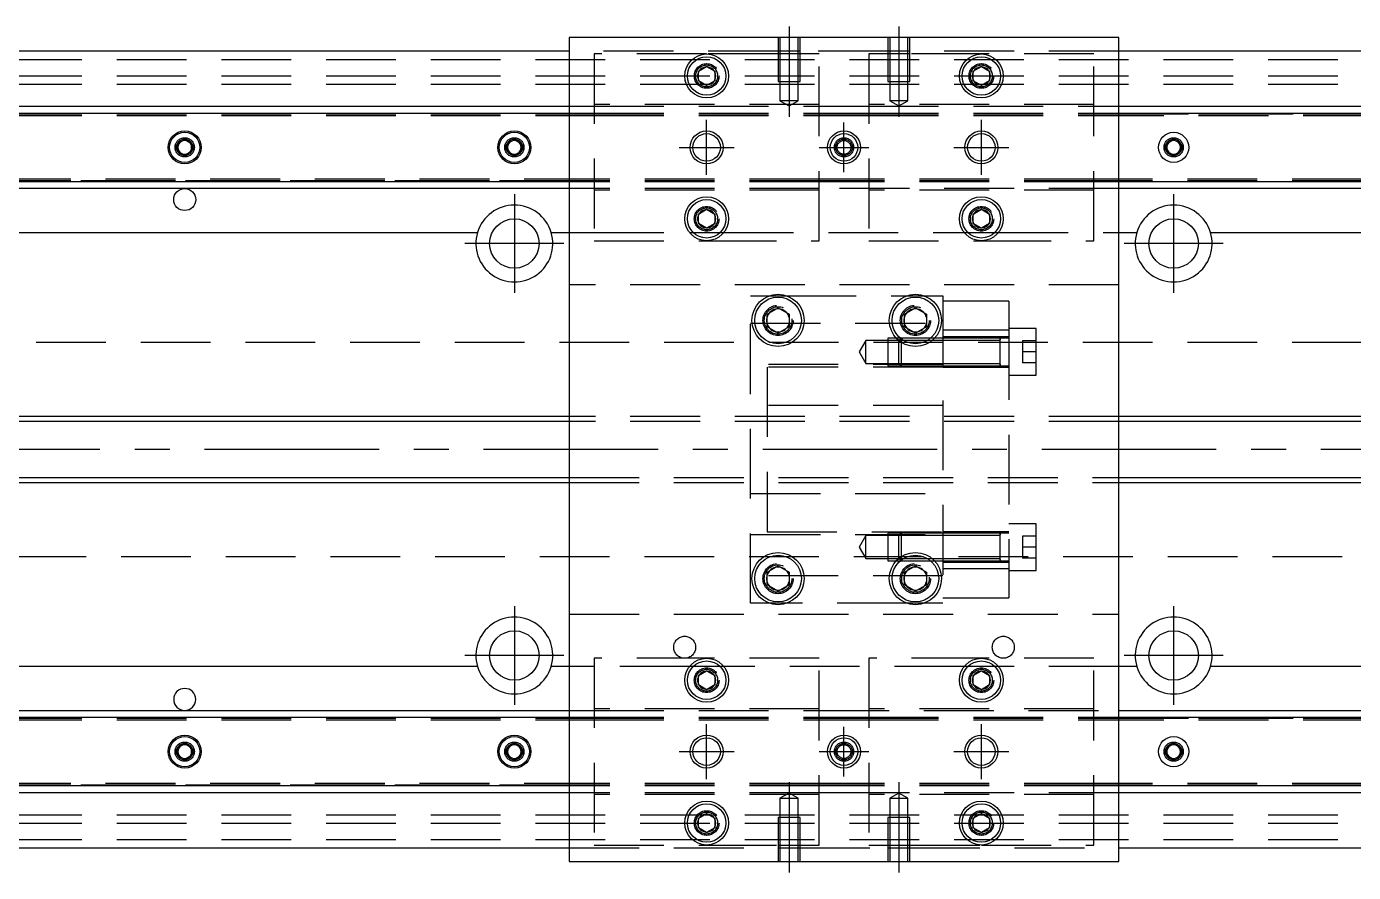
# Model space of a CAD drawing. Extents: x -10 to 956, y -262 to 77.
# Drawn here: x 231.2 to 472.7, y -77 to 77 of the extents above; entities that cross this region are included whole.
import ezdxf

# ---------------------------------------------------------------- set-up
doc = ezdxf.new("R2010")
doc.units = 0
doc.linetypes.add('CENTER', pattern=[50.8, 31.75, -6.35, 6.35, -6.35])
doc.linetypes.add('DASHED', pattern=[19.05, 12.7, -6.35])
doc.layers.get('0').update_dxf_attribs({"linetype": 'CONTINUOUS'})
doc.layers.add('CENTER', color=1, linetype='CENTER')

msp = doc.modelspace()

# ---------------------------------------------------------------- linework, layer by layer
at = {"color": 7, "linetype": 'CONTINUOUS'}
for p, q in [((430, 75), (330, 75)), ((330, 75), (330, -75)), ((430, -75), (430, 75)), ((330, 72.5), (0, 72.5)), ((760, 72.5), (430, 72.5)), ((353.5, 68.866026), (355, 69.73205)), ((353.5, 67.133974), (353.5, 68.866026)), ((355, 69.73205), (356.5, 68.866026)), ((356.5, 68.866026), (356.5, 67.133974)), ((403.5, 68.866026), (405, 69.73205)), ((403.5, 67.133974), (403.5, 68.866026)), ((405, 69.73205), (406.5, 68.866026)), ((406.5, 68.866026), (406.5, 67.133974)), ((355, 66.26795), (353.5, 67.133974)), ((356.5, 67.133974), (355, 66.26795)), ((405, 66.26795), (403.5, 67.133974)), ((406.5, 67.133974), (405, 66.26795)), ((0, 62.5), (330, 62.5)), ((0, 61.247728), (330, 61.247728)), ((430, 62.5), (760, 62.5)), ((430, 61.247728), (760, 61.247728)), ((258.75, 55.721688), (260, 56.443376)), ((258.75, 54.278312), (258.75, 55.721688)), ((260, 56.443376), (261.25, 55.721688)), ((261.25, 55.721688), (261.25, 54.278312)), ((318.75, 55.721688), (320, 56.443376)), ((318.75, 54.278312), (318.75, 55.721688)), ((320, 56.443376), (321.25, 55.721688)), ((321.25, 55.721688), (321.25, 54.278312)), ((438.75, 55.721688), (440, 56.443376)), ((438.75, 54.278312), (438.75, 55.721688)), ((440, 56.443376), (441.25, 55.721688)), ((441.25, 55.721688), (441.25, 54.278312)), ((260, 53.556624), (258.75, 54.278312)), ((261.25, 54.278312), (260, 53.556624)), ((320, 53.556624), (318.75, 54.278312)), ((321.25, 54.278312), (320, 53.556624)), ((440, 53.556624), (438.75, 54.278312)), ((441.25, 54.278312), (440, 53.556624)), ((330, 48.752272), (0, 48.752272)), ((760, 48.752272), (430, 48.752272)), ((330, 47.5), (0, 47.5)), ((760, 47.5), (430, 47.5)), ((353.5, 42.866026), (355, 43.73205)), ((355, 43.73205), (356.5, 42.866026)), ((403.5, 42.866026), (405, 43.73205)), ((405, 43.73205), (406.5, 42.866026)), ((353.5, 41.133974), (353.5, 42.866026)), ((355, 40.26795), (353.5, 41.133974)), ((356.5, 41.133974), (355, 40.26795)), ((356.5, 42.866026), (356.5, 41.133974)), ((403.5, 41.133974), (403.5, 42.866026)), ((405, 40.26795), (403.5, 41.133974)), ((406.5, 41.133974), (405, 40.26795)), ((406.5, 42.866026), (406.5, 41.133974)), ((206.708204, 39.5), (313.291796, 39.5)), ((326.708204, 39.5), (330, 39.5)), ((430, 39.5), (433.291796, 39.5)), ((446.708204, 39.5), (553.291796, 39.5)), ((366, 24.6547), (368, 25.809402)), ((366, 22.3453), (366, 24.6547)), ((368, 25.809402), (370, 24.6547)), ((370, 24.6547), (370, 22.3453)), ((391, 24.6547), (393, 25.809402)), ((391, 22.3453), (391, 24.6547)), ((393, 25.809402), (395, 24.6547)), ((395, 24.6547), (395, 22.3453)), ((368, 21.190598), (366, 22.3453)), ((370, 22.3453), (368, 21.190598)), ((393, 21.190598), (391, 22.3453)), ((395, 22.3453), (393, 21.190598)), ((408.4, 15.253516), (408.4, 20.253526)), ((408.4, 19.85352), (408.4, 20.253526)), ((408.4, 15.253516), (408.4, 20.253526)), ((408.4, 15.253516), (408.4, 15.65352)), ((330, 6), (60.5, 6)), ((710, 6), (430, 6)), ((60.5, -6), (330, -6)), ((430, -6), (710, -6)), ((408.4, -20.253526), (408.4, -15.253516)), ((408.4, -20.25267), (408.4, -15.253516)), ((366, -22.3453), (368, -21.190598)), ((368, -21.190598), (370, -22.3453)), ((391, -22.3453), (393, -21.190598)), ((393, -21.190598), (395, -22.3453)), ((408.4, -20.253526), (408.4, -20.25267)), ((366, -24.6547), (366, -22.3453)), ((370, -22.3453), (370, -24.6547)), ((391, -24.6547), (391, -22.3453)), ((395, -22.3453), (395, -24.6547)), ((368, -25.809402), (366, -24.6547)), ((370, -24.6547), (368, -25.809402)), ((393, -25.809402), (391, -24.6547)), ((395, -24.6547), (393, -25.809402)), ((313.291796, -39.5), (206.708204, -39.5)), ((330, -39.5), (326.708204, -39.5)), ((353.5, -41.133974), (355, -40.26795)), ((355, -40.26795), (356.5, -41.133974)), ((403.5, -41.133974), (405, -40.26795)), ((405, -40.26795), (406.5, -41.133974)), ((433.291796, -39.5), (430, -39.5)), ((553.291796, -39.5), (446.708204, -39.5)), ((353.5, -42.866026), (353.5, -41.133974)), ((355, -43.73205), (353.5, -42.866026)), ((356.5, -42.866026), (355, -43.73205)), ((356.5, -41.133974), (356.5, -42.866026)), ((403.5, -42.866026), (403.5, -41.133974)), ((405, -43.73205), (403.5, -42.866026)), ((406.5, -42.866026), (405, -43.73205)), ((406.5, -41.133974), (406.5, -42.866026)), ((0, -47.5), (330, -47.5)), ((430, -47.5), (760, -47.5)), ((0, -48.752272), (330, -48.752272)), ((430, -48.752272), (760, -48.752272)), ((258.75, -54.278312), (260, -53.556624)), ((258.75, -55.721688), (258.75, -54.278312)), ((260, -53.556624), (261.25, -54.278312)), ((261.25, -54.278312), (261.25, -55.721688)), ((318.75, -54.278312), (320, -53.556624)), ((318.75, -55.721688), (318.75, -54.278312)), ((320, -53.556624), (321.25, -54.278312)), ((321.25, -54.278312), (321.25, -55.721688)), ((438.75, -54.278312), (440, -53.556624)), ((438.75, -55.721688), (438.75, -54.278312)), ((440, -53.556624), (441.25, -54.278312)), ((441.25, -54.278312), (441.25, -55.721688)), ((260, -56.443376), (258.75, -55.721688)), ((261.25, -55.721688), (260, -56.443376)), ((320, -56.443376), (318.75, -55.721688)), ((321.25, -55.721688), (320, -56.443376)), ((440, -56.443376), (438.75, -55.721688)), ((441.25, -55.721688), (440, -56.443376)), ((330, -61.247728), (0, -61.247728)), ((330, -62.5), (0, -62.5)), ((760, -61.247728), (430, -61.247728)), ((760, -62.5), (430, -62.5)), ((353.5, -67.133974), (355, -66.26795)), ((353.5, -68.866026), (353.5, -67.133974)), ((355, -66.26795), (356.5, -67.133974)), ((356.5, -67.133974), (356.5, -68.866026)), ((403.5, -67.133974), (405, -66.26795)), ((403.5, -68.866026), (403.5, -67.133974)), ((405, -66.26795), (406.5, -67.133974)), ((406.5, -67.133974), (406.5, -68.866026)), ((355, -69.73205), (353.5, -68.866026)), ((356.5, -68.866026), (355, -69.73205)), ((405, -69.73205), (403.5, -68.866026)), ((406.5, -68.866026), (405, -69.73205)), ((0, -72.5), (330, -72.5)), ((430, -72.5), (760, -72.5)), ((330, -75), (430, -75))]:
    msp.add_line(p, q, dxfattribs=at)
at = {"color": 3, "linetype": 'DASHED'}
for p, q in [((368.000006, 75), (368.000006, 67)), ((368.35, 75), (368.35, 67)), ((371.65, 67), (371.65, 75)), ((371.999994, 67), (371.999994, 75)), ((388.000006, 75), (388.000006, 67)), ((388.35, 75), (388.35, 67)), ((391.65, 67), (391.65, 75)), ((391.999994, 67), (391.999994, 75)), ((368.000006, 72.5), (330, 72.5)), ((371.999994, 72.5), (368.000006, 72.5)), ((388.000006, 72.5), (371.999994, 72.5)), ((391.999994, 72.5), (388.000006, 72.5)), ((430, 72.5), (391.999994, 72.5)), ((0, 71), (760, 71)), ((355, 72), (334.5, 72)), ((334.5, 72), (334.5, 38)), ((368.000006, 72), (355, 72)), ((371.999994, 72), (368.000006, 72)), ((375.5, 72), (371.999994, 72)), ((375.5, 38), (375.5, 72)), ((388.000006, 72), (384.5, 72)), ((384.5, 72), (384.5, 38)), ((391.999994, 72), (388.000006, 72)), ((405, 72), (391.999994, 72)), ((425.5, 72), (405, 72)), ((425.5, 38), (425.5, 72)), ((0, 68), (760, 68)), ((356.973226, 68.326156), (357, 68)), ((403, 68), (403.023172, 68.30356)), ((0, 66.5), (760, 66.5)), ((368.000006, 67), (371.999994, 67)), ((368.35, 67), (368.35, 63.5)), ((371.65, 63.5), (371.65, 67)), ((388.000006, 67), (391.999994, 67)), ((388.35, 67), (388.35, 63.5)), ((391.65, 63.5), (391.65, 67)), ((375.5, 62.8), (334.5, 62.8)), ((371.65, 63.5), (368.35, 63.5)), ((368.35, 63.5), (370, 62.547372)), ((370, 62.547372), (371.65, 63.5)), ((425.5, 62.8), (384.5, 62.8)), ((391.65, 63.5), (388.35, 63.5)), ((388.35, 63.5), (390, 62.547372)), ((390, 62.547372), (391.65, 63.5)), ((0, 61.1147), (330, 61.1147)), ((0, 61.1), (334.5, 61.1)), ((0, 60.8), (334.5, 60.8)), ((330, 62.5), (334.5, 62.5)), ((330, 61.247728), (334.5, 61.247728)), ((330, 61.1147), (334.5, 61.1147)), ((334.5, 62.5), (375.5, 62.5)), ((334.5, 61.247728), (375.5, 61.247728)), ((334.5, 61.1147), (375.5, 61.1147)), ((334.5, 61.1), (375.5, 61.1)), ((334.5, 60.8), (375.5, 60.8)), ((375.5, 62.5), (384.5, 62.5)), ((375.5, 61.247728), (384.5, 61.247728)), ((375.5, 61.1147), (384.5, 61.1147)), ((375.5, 61.1), (384.5, 61.1)), ((375.5, 60.8), (384.5, 60.8)), ((384.5, 62.5), (430, 62.5)), ((384.5, 61.247728), (425.5, 61.247728)), ((384.5, 61.1147), (425.5, 61.1147)), ((384.5, 61.1), (425.5, 61.1)), ((384.5, 60.8), (425.5, 60.8)), ((425.5, 61.247728), (430, 61.247728)), ((425.5, 61.1147), (430, 61.1147)), ((425.5, 61.1), (760, 61.1)), ((425.5, 60.8), (760, 60.8)), ((430, 61.1147), (760, 61.1147)), ((258.5, 55), (258.52041, 55.24661)), ((318.5, 55), (318.52041, 55.24661)), ((441.477374, 55.25955), (441.5, 55)), ((334.5, 49.2), (0, 49.2)), ((334.5, 48.9), (0, 48.9)), ((330, 48.8853), (0, 48.8853)), ((334.5, 48.8853), (330, 48.8853)), ((334.5, 48.752272), (330, 48.752272)), ((375.5, 49.2), (334.5, 49.2)), ((375.5, 48.9), (334.5, 48.9)), ((375.5, 48.8853), (334.5, 48.8853)), ((375.5, 48.752272), (334.5, 48.752272)), ((384.5, 49.2), (375.5, 49.2)), ((384.5, 48.9), (375.5, 48.9)), ((384.5, 48.8853), (375.5, 48.8853)), ((384.5, 48.752272), (375.5, 48.752272)), ((425.5, 49.2), (384.5, 49.2)), ((425.5, 48.9), (384.5, 48.9)), ((425.5, 48.8853), (384.5, 48.8853)), ((425.5, 48.752272), (384.5, 48.752272)), ((760, 49.2), (425.5, 49.2)), ((760, 48.9), (425.5, 48.9)), ((430, 48.8853), (425.5, 48.8853)), ((430, 48.752272), (425.5, 48.752272)), ((760, 48.8853), (430, 48.8853)), ((334.5, 47.5), (330, 47.5)), ((375.5, 47.5), (334.5, 47.5)), ((375.5, 47.2), (334.5, 47.2)), ((430, 47.5), (375.5, 47.5)), ((425.5, 47.2), (384.5, 47.2)), ((353, 42), (353.030168, 42.346066)), ((403, 42), (403.030168, 42.346066)), ((330, 39.5), (334.5, 39.5)), ((334.5, 39.5), (351.877502, 39.5)), ((351.877502, 39.5), (352.55051, 39.5)), ((352.55051, 39.5), (357.44949, 39.5)), ((357.44949, 39.5), (358.122498, 39.5)), ((358.122498, 39.5), (401.877502, 39.5)), ((401.877502, 39.5), (402.55051, 39.5)), ((402.55051, 39.5), (407.44949, 39.5)), ((407.44949, 39.5), (408.122498, 39.5)), ((408.122498, 39.5), (430, 39.5)), ((334.5, 38), (355, 38)), ((355, 38), (375.5, 38)), ((384.5, 38), (405, 38)), ((405, 38), (425.5, 38)), ((430, 30), (330, 30)), ((363, 28), (366.47931, 28)), ((363, -28), (363, 28)), ((366.47931, 28), (369.52069, 28)), ((369.52069, 28), (391.47931, 28)), ((391.47931, 28), (394.52069, 28)), ((394.52069, 28), (398, 28)), ((398, 28), (398, -28)), ((410, 27), (398, 27)), ((410, 27), (410, 21.748564)), ((363, 23), (398, 23)), ((370.483582, 23.786038), (370.5, 23.5)), ((390.5, 23.5), (390.518502, 23.803588)), ((410, 21.748564), (398, 21.748564)), ((415, 22.00352), (410, 22.00352)), ((410, 21.748564), (410, -21.748564)), ((415, 13.50352), (415, 22.00352)), ((760, 19.5), (76.969694, 19.5)), ((384, 19.85352), (382.787564, 17.75352)), ((384, 15.65352), (384, 19.85352)), ((388, 19.85352), (384, 19.85352)), ((388, 20.253516), (388, 15.253526)), ((389.532604, 20.253516), (388, 20.253516)), ((390, 19.85352), (388, 19.85352)), ((390.25722, 20.253516), (389.532604, 20.253516)), ((390.33547, 20.18899), (390, 19.85352)), ((390, 19.81727), (390, 19.85352)), ((390.816954, 19.85352), (390, 19.85352)), ((390, 15.65352), (390, 19.81727)), ((390.4, 20.253518), (390.25722, 20.253516)), ((390.4, 20.25352), (390.33547, 20.18899)), ((390.4, 20.25352), (390.4, 20.13808)), ((395.742786, 20.25352), (390.4, 20.25352)), ((395.74278, 20.253516), (390.4, 20.253518)), ((390.4, 20.13808), (390.4, 19.524764)), ((390.4, 19.524764), (390.4, 15.25352)), ((395.183046, 19.85352), (390.816954, 19.85352)), ((396.04396, 19.85352), (395.183046, 19.85352)), ((396.467396, 20.253516), (395.74278, 20.253516)), ((396.467402, 20.25352), (395.742786, 20.25352)), ((398, 19.85352), (396.04396, 19.85352)), ((398, 20.253516), (396.467396, 20.253516)), ((398, 20.25352), (396.467402, 20.25352)), ((410, 20.50352), (398, 20.50352)), ((408.405, 20.25352), (398, 20.25352)), ((408.4, 19.85352), (398, 19.85352)), ((410, 20.25352), (408.395, 20.25352)), ((408.4, 19.996122), (408.4, 20.25352)), ((408.4, 20.25352), (408.4, 19.996072)), ((408.4, 15.51097), (408.4, 19.996122)), ((408.4, 15.65352), (408.4, 19.85352)), ((412.5, 19.75352), (412.5, 17.75352)), ((415, 19.75352), (412.5, 19.75352)), ((382.787564, 17.75352), (384, 15.65352)), ((412.5, 17.75352), (412.5, 15.75352)), ((415, 17.75352), (412.5, 17.75352)), ((398, 15.5), (363, 15.5)), ((366, 15), (366, -15)), ((398, 15), (366, 15)), ((384, 15.65352), (388, 15.65352)), ((388, 15.65352), (390, 15.65352)), ((388, 15.253526), (390.4, 15.253524)), ((390, 15.65352), (398, 15.65352)), ((390, 15.65352), (390.4, 15.25352)), ((390.4, 15.253524), (398, 15.253526)), ((390.4, 15.25352), (398, 15.25352)), ((398, 15.65352), (408.4, 15.65352)), ((398, 15.25352), (408.405, 15.25352)), ((398, 15.00352), (410, 15.00352)), ((408.395, 15.25352), (410, 15.25352)), ((408.4, 15.510988), (408.4, 15.25352)), ((408.4, 15.25352), (408.4, 15.51097)), ((415, 15.75352), (412.5, 15.75352)), ((410, 13.50352), (415, 13.50352)), ((398, 8), (363, 8)), ((430, 6), (330, 6)), ((430, 5.125), (330, 5.125)), ((330, -5.125), (430, -5.125)), ((330, -6), (430, -6)), ((363, -8), (398, -8)), ((415, -13.50352), (410, -13.50352)), ((415, -22.00352), (415, -13.50352)), ((363, -15.5), (398, -15.5)), ((366, -15), (398, -15)), ((384, -15.65352), (382.787564, -17.75352)), ((384, -19.85352), (384, -15.65352)), ((388, -15.65352), (384, -15.65352)), ((388, -15.253526), (388, -20.253516)), ((390.399994, -15.253526), (388, -15.253526)), ((390, -15.65352), (388, -15.65352)), ((390.4, -15.25352), (390, -15.65352)), ((390, -19.81727), (390, -15.65352)), ((398, -15.65352), (390, -15.65352)), ((398, -15.253526), (390.399994, -15.253526)), ((390.4, -15.25352), (390.4, -19.524764)), ((398, -15.25352), (390.4, -15.25352)), ((410, -15.00352), (398, -15.00352)), ((408.405, -15.25352), (398, -15.25352)), ((408.4, -15.65352), (398, -15.65352)), ((410, -15.25352), (408.395, -15.25352)), ((408.4, -15.51092), (408.4, -15.25352)), ((408.4, -15.25352), (408.4, -15.51097)), ((408.4, -19.996072), (408.4, -15.51092)), ((412.5, -15.75352), (412.5, -17.75352)), ((415, -15.75352), (412.5, -15.75352)), ((382.787564, -17.75352), (384, -19.85352)), ((412.5, -17.75352), (412.5, -19.75352)), ((415, -17.75352), (412.5, -17.75352)), ((76.969694, -19.5), (760, -19.5)), ((384, -19.85352), (388, -19.85352)), ((388, -19.85352), (390, -19.85352)), ((388, -20.253516), (389.532604, -20.253516)), ((389.532604, -20.253516), (390.25722, -20.253516)), ((390, -19.85352), (390, -19.81727)), ((390, -19.85352), (390.816954, -19.85352)), ((390, -19.85352), (390.33547, -20.18899)), ((390.25722, -20.253516), (390.399994, -20.253516)), ((390.33547, -20.18899), (390.4, -20.25352)), ((390.399994, -20.253516), (395.74278, -20.253516)), ((390.4, -19.524764), (390.4, -20.13808)), ((390.4, -20.13808), (390.4, -20.25352)), ((390.4, -20.25352), (395.742786, -20.25352)), ((390.816954, -19.85352), (395.183046, -19.85352)), ((395.183046, -19.85352), (396.04396, -19.85352)), ((395.74278, -20.253516), (396.467396, -20.253516)), ((395.742786, -20.25352), (396.467402, -20.25352)), ((396.04396, -19.85352), (398, -19.85352)), ((396.467396, -20.253516), (398, -20.253516)), ((396.467402, -20.25352), (398, -20.25352)), ((398, -19.85352), (408.4, -19.85352)), ((398, -20.25352), (408.405, -20.25352)), ((398, -20.50352), (410, -20.50352)), ((408.395, -20.25352), (410, -20.25352)), ((408.4, -19.996054), (408.4, -20.25352)), ((408.4, -20.25352), (408.4, -19.996072)), ((415, -19.75352), (412.5, -19.75352)), ((398, -23), (363, -23)), ((365.5, -23.5), (365.518502, -23.196412)), ((395.483582, -23.213962), (395.5, -23.5)), ((410, -21.748564), (398, -21.748564)), ((410, -21.748564), (398, -21.748564)), ((410, -21.748564), (410, -27)), ((410, -22.00352), (415, -22.00352)), ((366.47931, -28), (363, -28)), ((369.52069, -28), (366.47931, -28)), ((391.47931, -28), (369.52069, -28)), ((394.52069, -28), (391.47931, -28)), ((398, -28), (394.52069, -28)), ((398, -27), (410, -27)), ((330, -30), (430, -30)), ((334.5, -38), (334.5, -72)), ((355, -38), (334.5, -38)), ((375.5, -38), (355, -38)), ((375.5, -72), (375.5, -38)), ((405, -38), (384.5, -38)), ((384.5, -38), (384.5, -72)), ((425.5, -38), (405, -38)), ((425.5, -72), (425.5, -38)), ((334.5, -39.5), (330, -39.5)), ((351.877502, -39.5), (334.5, -39.5)), ((352.55051, -39.5), (351.877502, -39.5)), ((357.44949, -39.5), (352.55051, -39.5)), ((358.122498, -39.5), (357.44949, -39.5)), ((401.877502, -39.5), (358.122498, -39.5)), ((402.55051, -39.5), (401.877502, -39.5)), ((407.44949, -39.5), (402.55051, -39.5)), ((408.122498, -39.5), (407.44949, -39.5)), ((430, -39.5), (408.122498, -39.5)), ((353, -42), (353.030168, -41.653934)), ((406.973226, -41.673844), (407, -42)), ((330, -47.5), (334.5, -47.5)), ((375.5, -47.2), (334.5, -47.2)), ((334.5, -47.5), (375.5, -47.5)), ((375.5, -47.5), (430, -47.5)), ((425.5, -47.2), (384.5, -47.2)), ((0, -48.8853), (330, -48.8853)), ((0, -48.9), (334.5, -48.9)), ((0, -49.2), (334.5, -49.2)), ((330, -48.752272), (334.5, -48.752272)), ((330, -48.8853), (334.5, -48.8853)), ((334.5, -48.752272), (375.5, -48.752272)), ((334.5, -48.8853), (375.5, -48.8853)), ((334.5, -48.9), (375.5, -48.9)), ((334.5, -49.2), (375.5, -49.2)), ((375.5, -48.752272), (384.5, -48.752272)), ((375.5, -48.8853), (384.5, -48.8853)), ((375.5, -48.9), (384.5, -48.9)), ((375.5, -49.2), (384.5, -49.2)), ((384.5, -48.752272), (425.5, -48.752272)), ((384.5, -48.8853), (425.5, -48.8853)), ((384.5, -48.9), (425.5, -48.9)), ((384.5, -49.2), (425.5, -49.2)), ((425.5, -48.752272), (430, -48.752272)), ((425.5, -48.8853), (430, -48.8853)), ((425.5, -48.9), (760, -48.9)), ((425.5, -49.2), (760, -49.2)), ((430, -48.8853), (760, -48.8853)), ((261.477374, -54.74045), (261.5, -55)), ((321.477374, -54.74045), (321.5, -55)), ((438.5, -55), (438.52041, -54.75339)), ((334.5, -60.8), (0, -60.8)), ((334.5, -61.1), (0, -61.1)), ((330, -61.1147), (0, -61.1147)), ((334.5, -61.1147), (330, -61.1147)), ((334.5, -61.247728), (330, -61.247728)), ((334.5, -62.5), (330, -62.5)), ((375.5, -60.8), (334.5, -60.8)), ((375.5, -61.1), (334.5, -61.1)), ((375.5, -61.1147), (334.5, -61.1147)), ((375.5, -61.247728), (334.5, -61.247728)), ((375.5, -62.5), (334.5, -62.5)), ((370, -62.547372), (368.35, -63.5)), ((371.65, -63.5), (370, -62.547372)), ((384.5, -60.8), (375.5, -60.8)), ((384.5, -61.1), (375.5, -61.1)), ((384.5, -61.1147), (375.5, -61.1147)), ((384.5, -61.247728), (375.5, -61.247728)), ((384.5, -62.5), (375.5, -62.5)), ((425.5, -60.8), (384.5, -60.8)), ((425.5, -61.1), (384.5, -61.1)), ((425.5, -61.1147), (384.5, -61.1147)), ((425.5, -61.247728), (384.5, -61.247728)), ((430, -62.5), (384.5, -62.5)), ((390, -62.547372), (388.35, -63.5)), ((391.65, -63.5), (390, -62.547372)), ((760, -60.8), (425.5, -60.8)), ((760, -61.1), (425.5, -61.1)), ((430, -61.1147), (425.5, -61.1147)), ((430, -61.247728), (425.5, -61.247728)), ((760, -61.1147), (430, -61.1147)), ((375.5, -62.8), (334.5, -62.8)), ((368.35, -63.5), (370, -63.5)), ((368.35, -63.5), (368.35, -67)), ((370, -63.5), (371.65, -63.5)), ((371.65, -67), (371.65, -63.5)), ((425.5, -62.8), (384.5, -62.8)), ((388.35, -63.5), (390, -63.5)), ((388.35, -63.5), (388.35, -67)), ((390, -63.5), (391.65, -63.5)), ((391.65, -67), (391.65, -63.5)), ((0, -66.5), (760, -66.5)), ((371.999994, -67), (368.000006, -67)), ((368.000006, -67), (368.000006, -75)), ((368.35, -67), (368.35, -75)), ((371.65, -75), (371.65, -67)), ((371.999994, -75), (371.999994, -67)), ((391.999994, -67), (388.000006, -67)), ((388.000006, -67), (388.000006, -75)), ((388.35, -67), (388.35, -75)), ((391.65, -75), (391.65, -67)), ((391.999994, -75), (391.999994, -67)), ((0, -68), (760, -68)), ((353, -68), (353.023172, -67.69644)), ((406.973226, -67.673844), (407, -68)), ((0, -71), (760, -71)), ((334.5, -72), (355, -72)), ((355, -72), (368.000006, -72)), ((368.000006, -72), (371.999994, -72)), ((371.999994, -72), (375.5, -72)), ((384.5, -72), (388.000006, -72)), ((388.000006, -72), (391.999994, -72)), ((391.999994, -72), (405, -72)), ((405, -72), (425.5, -72)), ((330, -72.5), (368.000006, -72.5)), ((368.000006, -72.5), (371.999994, -72.5)), ((371.999994, -72.5), (388.000006, -72.5)), ((388.000006, -72.5), (391.999994, -72.5)), ((391.999994, -72.5), (430, -72.5))]:
    msp.add_line(p, q, dxfattribs=at)
at = {"color": 3, "linetype": 'CONTINUOUS'}
for p, q in [((330, 5.125), (60.5, 5.125)), ((710, 5.125), (430, 5.125)), ((60.5, -5.125), (330, -5.125)), ((430, -5.125), (710, -5.125))]:
    msp.add_line(p, q, dxfattribs=at)
at = {"color": 7, "linetype": 'CONTINUOUS'}
for centre, radius in [((355, 68), 4), ((355, 68), 3.5), ((405, 68), 4), ((405, 68), 3.5), ((260, 55), 3), ((320, 55), 3), ((380, 55), 3), ((260, 55), 2.75), ((320, 55), 2.75), ((355, 55), 2.5), ((380, 55), 2.5), ((405, 55), 2.5), ((440, 55), 2.75), ((260, 45.5), 2), ((355, 42), 4), ((405, 42), 4), ((355, 42), 3.5), ((405, 42), 3.5), ((320, 37.5), 4.5), ((440, 37.5), 4.5), ((368, 23.5), 4.75), ((368, 23.5), 4.25), ((393, 23.5), 4.75), ((393, 23.5), 4.25), ((368, -23.5), 4.75), ((368, -23.5), 4.25), ((393, -23.5), 4.75), ((393, -23.5), 4.25), ((320, -37.5), 4.5), ((440, -37.5), 4.5), ((355, -42), 4), ((355, -42), 3.5), ((405, -42), 4), ((405, -42), 3.5), ((260, -55), 3), ((260, -55), 2.75), ((320, -55), 3), ((320, -55), 2.75), ((355, -55), 2.5), ((380, -55), 3), ((380, -55), 2.5), ((405, -55), 2.5), ((440, -55), 2.75), ((355, -68), 4), ((355, -68), 3.5), ((405, -68), 4), ((405, -68), 3.5)]:
    msp.add_circle(centre, radius, dxfattribs=at)
at = {"color": 3, "linetype": 'DASHED'}
for centre, radius in [((355, 68), 2.25), ((405, 68), 2.25), ((355, 68), 2), ((405, 68), 2), ((260, 55), 1.75), ((260, 55), 1.5), ((320, 55), 1.75), ((320, 55), 1.5), ((380, 55), 1.75), ((380, 55), 1.5), ((380, 55), 1.25), ((440, 55), 1.75), ((440, 55), 1.5), ((355, 42), 2.25), ((355, 42), 2), ((405, 42), 2.25), ((405, 42), 2), ((368, 23.5), 2.75), ((368, 23.5), 2.5), ((393, 23.5), 2.75), ((393, 23.5), 2.5), ((368, -23.5), 2.75), ((368, -23.5), 2.5), ((393, -23.5), 2.75), ((393, -23.5), 2.5), ((351, -36), 2), ((409, -36), 2), ((355, -42), 2.25), ((355, -42), 2), ((405, -42), 2.25), ((405, -42), 2), ((260, -55), 1.75), ((260, -55), 1.5), ((320, -55), 1.75), ((320, -55), 1.5), ((380, -55), 1.75), ((380, -55), 1.5), ((380, -55), 1.25), ((440, -55), 1.75), ((440, -55), 1.5), ((355, -68), 2.25), ((355, -68), 2), ((405, -68), 2.25), ((405, -68), 2)]:
    msp.add_circle(centre, radius, dxfattribs=at)
at = {"color": 3, "linetype": 'CONTINUOUS'}
for centre in [(355, 55), (405, 55), (355, -55), (405, -55)]:
    msp.add_circle(centre, 3, dxfattribs=at)
at = {"color": 7, "linetype": 'CONTINUOUS'}
for centre, radius, start, end in [((355, 68), 1.65, 155.380023, 180), ((355, 68), 1.65, 180, 204.619977), ((355, 68), 1.65, 144.619977, 155.380023), ((355, 68), 1.65, 95.380023, 144.619977), ((355, 68), 1.65, 84.619977, 95.380023), ((355, 68), 1.65, 35.380023, 84.619977), ((355, 68), 1.65, 24.619977, 35.380023), ((355, 68), 1.65, 335.380023, 24.619977), ((405, 68), 1.65, 155.380023, 180), ((405, 68), 1.65, 180, 204.619977), ((405, 68), 1.65, 144.619977, 155.380023), ((405, 68), 1.65, 95.380023, 144.619977), ((405, 68), 1.65, 84.619977, 95.380023), ((405, 68), 1.65, 35.380023, 84.619977), ((405, 68), 1.65, 24.619977, 35.380023), ((405, 68), 1.65, 335.380023, 24.619977), ((355, 68), 1.65, 204.619977, 215.380023), ((355, 68), 1.65, 215.380023, 264.619977), ((355, 68), 1.65, 264.619977, 275.380023), ((355, 68), 1.65, 275.380023, 324.619977), ((355, 68), 1.65, 324.619977, 335.380023), ((405, 68), 1.65, 204.619977, 215.380023), ((405, 68), 1.65, 215.380023, 264.619977), ((405, 68), 1.65, 264.619977, 275.380023), ((405, 68), 1.65, 275.380023, 324.619977), ((405, 68), 1.65, 324.619977, 335.380023), ((260, 55), 1.25, 120, 180), ((260, 55), 1.25, 60, 120), ((260, 55), 1.25, 0, 60), ((320, 55), 1.25, 120, 180), ((320, 55), 1.25, 60, 120), ((320, 55), 1.25, 0, 60), ((440, 55), 1.25, 120, 180), ((440, 55), 1.25, 60, 120), ((440, 55), 1.25, 0, 60), ((260, 55), 1.25, 180, 240), ((260, 55), 1.25, 240, 300), ((260, 55), 1.25, 300, 0), ((320, 55), 1.25, 180, 240), ((320, 55), 1.25, 240, 300), ((320, 55), 1.25, 300, 0), ((440, 55), 1.25, 180, 240), ((440, 55), 1.25, 240, 300), ((440, 55), 1.25, 300, 0), ((320, 37.5), 7, 16.60155, 163.39845), ((355, 42), 1.65, 95.380023, 144.619977), ((355, 42), 1.65, 84.619977, 95.380023), ((355, 42), 1.65, 35.380023, 84.619977), ((405, 42), 1.65, 95.380023, 144.619977), ((405, 42), 1.65, 84.619977, 95.380023), ((405, 42), 1.65, 35.380023, 84.619977), ((440, 37.5), 7, 16.60155, 163.39845), ((355, 42), 1.65, 155.380023, 180), ((355, 42), 1.65, 180, 204.619977), ((355, 42), 1.65, 144.619977, 155.380023), ((355, 42), 1.65, 204.619977, 215.380023), ((355, 42), 1.65, 24.619977, 35.380023), ((355, 42), 1.65, 324.619977, 335.380023), ((355, 42), 1.65, 335.380023, 24.619977), ((405, 42), 1.65, 155.380023, 180), ((405, 42), 1.65, 180, 204.619977), ((405, 42), 1.65, 144.619977, 155.380023), ((405, 42), 1.65, 204.619977, 215.380023), ((405, 42), 1.65, 24.619977, 35.380023), ((405, 42), 1.65, 324.619977, 335.380023), ((405, 42), 1.65, 335.380023, 24.619977), ((320, 37.5), 7, 163.39845, 16.60155), ((355, 42), 1.65, 215.380023, 264.619977), ((355, 42), 1.65, 264.619977, 275.380023), ((355, 42), 1.65, 275.380023, 324.619977), ((405, 42), 1.65, 215.380023, 264.619977), ((405, 42), 1.65, 264.619977, 275.380023), ((405, 42), 1.65, 275.380023, 324.619977), ((440, 37.5), 7, 163.39845, 16.60155), ((368, 23.5), 2.1, 137.75279, 162.24721), ((368, 23.5), 2.1, 102.24721, 137.75279), ((368, 23.5), 2.1, 77.75279, 102.24721), ((368, 23.5), 2.1, 42.24721, 77.75279), ((368, 23.5), 2.1, 17.75279, 42.24721), ((393, 23.5), 2.1, 137.75279, 162.24721), ((393, 23.5), 2.1, 102.24721, 137.75279), ((393, 23.5), 2.1, 77.75279, 102.24721), ((393, 23.5), 2.1, 42.24721, 77.75279), ((393, 23.5), 2.1, 17.75279, 42.24721), ((368, 23.5), 2.1, 162.24721, 180), ((368, 23.5), 2.1, 180, 197.75279), ((368, 23.5), 2.1, 197.75279, 222.24721), ((368, 23.5), 2.1, 222.24721, 257.75279), ((368, 23.5), 2.1, 282.24721, 317.75279), ((368, 23.5), 2.1, 317.75279, 342.24721), ((368, 23.5), 2.1, 342.24721, 17.75279), ((393, 23.5), 2.1, 162.24721, 180), ((393, 23.5), 2.1, 180, 197.75279), ((393, 23.5), 2.1, 197.75279, 222.24721), ((393, 23.5), 2.1, 222.24721, 257.75279), ((393, 23.5), 2.1, 282.24721, 317.75279), ((393, 23.5), 2.1, 317.75279, 342.24721), ((393, 23.5), 2.1, 342.24721, 17.75279), ((368, 23.5), 2.1, 257.75279, 282.24721), ((393, 23.5), 2.1, 257.75279, 282.24721), ((368, -23.5), 2.1, 102.24721, 137.75279), ((368, -23.5), 2.1, 77.75279, 102.24721), ((368, -23.5), 2.1, 42.24721, 77.75279), ((393, -23.5), 2.1, 102.24721, 137.75279), ((393, -23.5), 2.1, 77.75279, 102.24721), ((393, -23.5), 2.1, 42.24721, 77.75279), ((368, -23.5), 2.1, 162.24721, 180), ((368, -23.5), 2.1, 180, 197.75279), ((368, -23.5), 2.1, 137.75279, 162.24721), ((368, -23.5), 2.1, 197.75279, 222.24721), ((368, -23.5), 2.1, 17.75279, 42.24721), ((368, -23.5), 2.1, 317.75279, 342.24721), ((368, -23.5), 2.1, 342.24721, 17.75279), ((393, -23.5), 2.1, 162.24721, 180), ((393, -23.5), 2.1, 180, 197.75279), ((393, -23.5), 2.1, 137.75279, 162.24721), ((393, -23.5), 2.1, 197.75279, 222.24721), ((393, -23.5), 2.1, 17.75279, 42.24721), ((393, -23.5), 2.1, 317.75279, 342.24721), ((393, -23.5), 2.1, 342.24721, 17.75279), ((368, -23.5), 2.1, 222.24721, 257.75279), ((368, -23.5), 2.1, 257.75279, 282.24721), ((368, -23.5), 2.1, 282.24721, 317.75279), ((393, -23.5), 2.1, 222.24721, 257.75279), ((393, -23.5), 2.1, 257.75279, 282.24721), ((393, -23.5), 2.1, 282.24721, 317.75279), ((320, -37.5), 7, 343.39845, 196.60155), ((440, -37.5), 7, 343.39845, 196.60155), ((320, -37.5), 7, 196.60155, 343.39845), ((355, -42), 1.65, 144.619977, 155.380023), ((355, -42), 1.65, 95.380023, 144.619977), ((355, -42), 1.65, 84.619977, 95.380023), ((355, -42), 1.65, 35.380023, 84.619977), ((355, -42), 1.65, 24.619977, 35.380023), ((405, -42), 1.65, 144.619977, 155.380023), ((405, -42), 1.65, 95.380023, 144.619977), ((405, -42), 1.65, 84.619977, 95.380023), ((405, -42), 1.65, 35.380023, 84.619977), ((405, -42), 1.65, 24.619977, 35.380023), ((440, -37.5), 7, 196.60155, 343.39845), ((355, -42), 1.65, 155.380023, 180), ((355, -42), 1.65, 180, 204.619977), ((355, -42), 1.65, 204.619977, 215.380023), ((355, -42), 1.65, 215.380023, 264.619977), ((355, -42), 1.65, 275.380023, 324.619977), ((355, -42), 1.65, 324.619977, 335.380023), ((355, -42), 1.65, 335.380023, 24.619977), ((405, -42), 1.65, 155.380023, 180), ((405, -42), 1.65, 180, 204.619977), ((405, -42), 1.65, 204.619977, 215.380023), ((405, -42), 1.65, 215.380023, 264.619977), ((405, -42), 1.65, 275.380023, 324.619977), ((405, -42), 1.65, 324.619977, 335.380023), ((405, -42), 1.65, 335.380023, 24.619977), ((260, -45.5), 2, 90, 270), ((260, -45.5), 2, 270, 90), ((355, -42), 1.65, 264.619977, 275.380023), ((405, -42), 1.65, 264.619977, 275.380023), ((260, -55), 1.25, 120, 180), ((260, -55), 1.25, 180, 240), ((260, -55), 1.25, 60, 120), ((260, -55), 1.25, 0, 60), ((260, -55), 1.25, 300, 0), ((320, -55), 1.25, 120, 180), ((320, -55), 1.25, 180, 240), ((320, -55), 1.25, 60, 120), ((320, -55), 1.25, 0, 60), ((320, -55), 1.25, 300, 0), ((440, -55), 1.25, 120, 180), ((440, -55), 1.25, 180, 240), ((440, -55), 1.25, 60, 120), ((440, -55), 1.25, 0, 60), ((440, -55), 1.25, 300, 0), ((260, -55), 1.25, 240, 300), ((320, -55), 1.25, 240, 300), ((440, -55), 1.25, 240, 300), ((355, -68), 1.65, 155.380023, 180), ((355, -68), 1.65, 144.619977, 155.380023), ((355, -68), 1.65, 95.380023, 144.619977), ((355, -68), 1.65, 84.619977, 95.380023), ((355, -68), 1.65, 35.380023, 84.619977), ((355, -68), 1.65, 24.619977, 35.380023), ((355, -68), 1.65, 335.380023, 24.619977), ((405, -68), 1.65, 155.380023, 180), ((405, -68), 1.65, 144.619977, 155.380023), ((405, -68), 1.65, 95.380023, 144.619977), ((405, -68), 1.65, 84.619977, 95.380023), ((405, -68), 1.65, 35.380023, 84.619977), ((405, -68), 1.65, 24.619977, 35.380023), ((405, -68), 1.65, 335.380023, 24.619977), ((355, -68), 1.65, 180, 204.619977), ((355, -68), 1.65, 204.619977, 215.380023), ((355, -68), 1.65, 215.380023, 264.619977), ((355, -68), 1.65, 264.619977, 275.380023), ((355, -68), 1.65, 275.380023, 324.619977), ((355, -68), 1.65, 324.619977, 335.380023), ((405, -68), 1.65, 180, 204.619977), ((405, -68), 1.65, 204.619977, 215.380023), ((405, -68), 1.65, 215.380023, 264.619977), ((405, -68), 1.65, 264.619977, 275.380023), ((405, -68), 1.65, 275.380023, 324.619977), ((405, -68), 1.65, 324.619977, 335.380023)]:
    msp.add_arc(centre, radius, start, end, dxfattribs=at)
at = {"layer": 'CENTER', "color": 1, "linetype": 'CENTER'}
for p, q in [((370, 77), (370, 60.547372)), ((390, 77), (390, 60.547372)), ((355, 50), (355, 60)), ((380, 50.5), (380, 59.5)), ((405, 50), (405, 60)), ((350, 55), (360, 55)), ((375.5, 55), (384.5, 55)), ((400, 55), (410, 55)), ((320, 46.5), (320, 28.5)), ((440, 46.5), (440, 28.5)), ((329, 37.5), (311, 37.5)), ((449, 37.5), (431, 37.5)), ((803.361871, 0), (-10.32213, 0)), ((320, -28.5), (320, -46.5)), ((440, -28.5), (440, -46.5)), ((329, -37.5), (311, -37.5)), ((449, -37.5), (431, -37.5)), ((355, -60), (355, -50)), ((380, -59.5), (380, -50.5)), ((405, -60), (405, -50)), ((350, -55), (360, -55)), ((375.5, -55), (384.5, -55)), ((400, -55), (410, -55)), ((370, -60.547372), (370, -77)), ((390, -60.547372), (390, -77))]:
    msp.add_line(p, q, dxfattribs=at)

doc.saveas('drawing.dxf')
